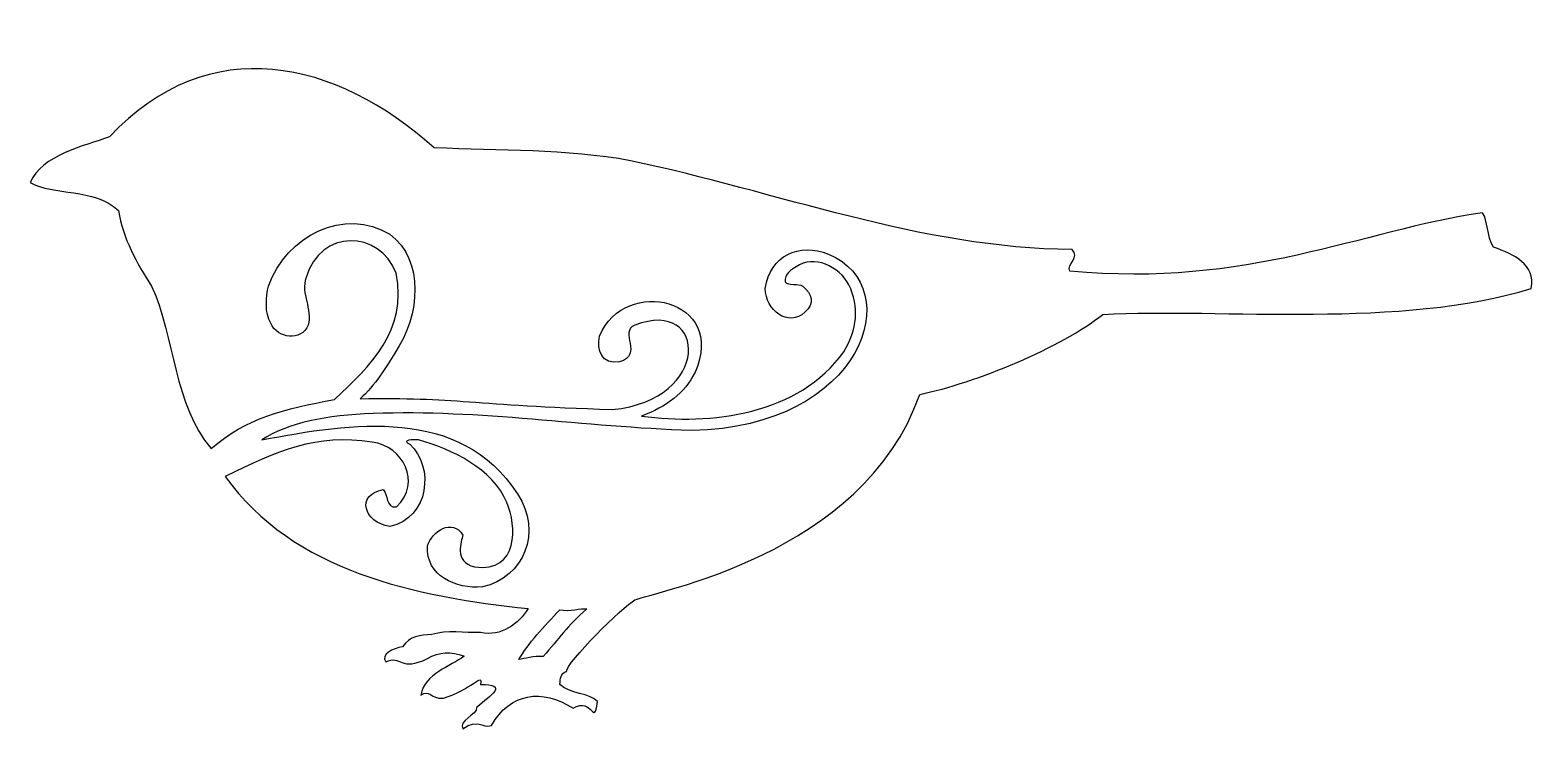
# Model space of a CAD drawing. Header units: centimetres. Extents: x -6.5 to 6.5, y -2.9 to 3.2.
import ezdxf

# ---------------------------------------------------------------- set-up
doc = ezdxf.new("R2010")
doc.units = ezdxf.units.CM
doc.header["$MEASUREMENT"] = 0
doc.layers.add('Layer 1', color=7, linetype='Continuous')

msp = doc.modelspace()

# ---------------------------------------------------------------- linework, layer by layer
at = {"layer": 'Layer 1', "color": 216}
for points, knots in [([(2.52397, 1.29382), (2.60087, 1.22616), (2.47444, 1.16418), (2.50482, 1.10607), (2.50482, 1.10607), (4.05423, 0.95938), (5.02059, 1.45462), (6.08613, 1.613), (6.08613, 1.613), (6.13508, 1.54248), (6.11813, 1.41507), (6.18189, 1.3126), (6.18189, 1.3126), (6.3555, 1.25181), (6.54862, 1.16727), (6.50746, 0.95587), (6.50746, 0.95587), (5.3912, 0.60615), (3.82152, 0.78505), (2.79209, 0.73057), (2.79209, 0.73057), (2.43392, 0.44355), (1.69218, 0.13655), (1.20252, 0.03589), (1.20252, 0.03589), (0.71295, -1.37034), (-1.12189, -1.67614), (-1.26801, -1.74775), (-1.26801, -1.74775), (-1.37388, -1.80362), (-1.86461, -2.29381), (-1.8617, -2.36733), (-1.8617, -2.36733), (-1.91577, -2.3845), (-1.91553, -2.42959), (-1.91915, -2.47998), (-1.91915, -2.47998), (-1.84344, -2.56287), (-1.64915, -2.55676), (-1.59358, -2.63018), (-1.59358, -2.63018), (-1.62392, -2.86334), (-1.63371, -2.58087), (-1.80425, -2.68651), (-1.80425, -2.68651), (-2.07617, -2.51352), (-2.34902, -2.55179), (-2.51285, -2.83671), (-2.51285, -2.83671), (-2.606, -2.86455), (-2.62273, -2.76821), (-2.76, -2.86641), (-2.76, -2.86641), (-2.80721, -2.79486), (-2.63425, -2.74487), (-2.64195, -2.67985), (-2.64195, -2.67985), (-2.51355, -2.56792), (-2.36283, -2.48208), (-2.60861, -2.47998), (-2.60861, -2.47998), (-2.57814, -2.36834), (-2.6944, -2.53142), (-2.92982, -2.59929), (-2.92982, -2.59929), (-3.04761, -2.61005), (-3.04879, -2.51672), (-3.12569, -2.57386), (-3.12569, -2.57386), (-3.09012, -2.38323), (-2.86802, -2.32699), (-2.75067, -2.23472), (-2.75067, -2.23472), (-2.86665, -2.19224), (-2.96375, -2.19741), (-3.06824, -2.25469), (-3.06824, -2.25469), (-3.29933, -2.37799), (-3.29957, -2.21709), (-3.43029, -2.28558), (-3.43029, -2.28558), (-3.4723, -2.21934), (-3.36938, -2.16805), (-3.28569, -2.15356), (-3.28569, -2.15356), (-3.21816, -2.06187), (-3.13363, -2.04972), (-3.02993, -2.04816), (-3.02993, -2.04816), (-2.89688, -2.00294), (-2.74799, -2.03939), (-2.6086, -2.02938), (-2.6086, -2.02938), (-2.42664, -2.07159), (-2.27537, -1.95134), (-2.19527, -1.82285), (-2.19527, -1.82285), (-3.17514, -1.71822), (-4.23204, -1.50262), (-4.82349, -0.67554), (-4.82349, -0.67554), (-4.37607, -0.45662), (-4.03304, -0.30281), (-3.54702, -0.37717), (-3.54702, -0.37717), (-3.27696, -0.41848), (-3.11678, -0.72365), (-3.33635, -0.94042), (-3.33635, -0.94042), (-3.43545, -0.94998), (-3.40588, -0.83338), (-3.45126, -0.79022), (-3.45126, -0.79022), (-3.69243, -0.83143), (-3.62144, -1.0775), (-3.39381, -1.1094), (-3.39381, -1.1094), (-3.05042, -1.03679), (-3.00897, -0.59129), (-3.22145, -0.39594), (-3.22145, -0.39594), (-3.30377, -0.35702), (-3.18848, -0.35497), (-3.14484, -0.35839), (-3.14484, -0.35839), (-2.85804, -0.43897), (-2.50038, -0.60921), (-2.37878, -0.90287), (-2.37878, -0.90287), (-2.29526, -1.10458), (-2.27091, -1.50819), (-2.65898, -1.46122), (-2.65898, -1.46122), (-2.84647, -1.41219), (-2.77113, -1.24016), (-2.76181, -1.1845), (-2.76181, -1.1845), (-2.85125, -1.03544), (-3.02871, -1.15227), (-3.06823, -1.27838), (-3.06823, -1.27838), (-3.08193, -1.54097), (-2.82017, -1.65379), (-2.58945, -1.63511), (-2.58945, -1.63511), (-2.23191, -1.5488), (-2.0687, -1.16106), (-2.28677, -0.82614), (-2.28677, -0.82614), (-2.7843, -0.06201), (-3.72869, -0.21135), (-4.50459, -0.3584), (-4.50459, -0.3584), (-4.27707, -0.21032), (-3.94516, -0.14453), (-3.53995, -0.12983), (-3.53995, -0.12983), (-2.60457, -0.0959), (-1.71963, -0.24571), (-0.77565, -0.27843), (-0.77565, -0.27843), (0.71461, -0.25031), (1.10459, 0.97016), (0.41113, 1.25259), (0.41113, 1.25259), (0.15868, 1.3554), (-0.09411, 1.24211), (-0.13808, 0.95587), (-0.13808, 0.95587), (-0.13328, 0.76466), (0.06125, 0.61601), (0.20665, 0.74934), (0.20665, 0.74934), (0.29259, 0.82115), (0.27182, 0.91392), (0.1875, 0.97464), (0.1875, 0.97464), (0.15165, 1.00205), (0.06059, 0.97539), (0.03429, 1.01219), (0.03429, 1.01219), (0.02786, 1.08389), (0.09261, 1.11818), (0.13005, 1.14362), (0.13005, 1.14362), (0.2838, 1.25222), (0.50529, 1.14703), (0.58847, 0.98676), (0.58847, 0.98676), (0.67682, 0.79471), (0.66407, 0.60119), (0.54399, 0.40652), (0.54399, 0.40652), (0.15799, -0.13992), (-0.6143, -0.23502), (-1.21054, -0.15187), (-1.21054, -0.15187), (-0.99463, -0.07225), (-0.8372, 0.04412), (-0.74651, 0.22925), (-0.74651, 0.22925), (-0.46518, 0.86441), (-1.3552, 1.06989), (-1.57442, 0.54281), (-1.57442, 0.54281), (-1.60445, 0.41632), (-1.55351, 0.29602), (-1.40206, 0.31751), (-1.40206, 0.31751), (-1.18942, 0.38211), (-1.41316, 0.58035), (-1.268, 0.63669), (-1.268, 0.63669), (-0.63335, 0.88162), (-0.59896, -0.01597), (-1.46424, -0.09491), (-1.46424, -0.09491), (-2.67841, -0.05781), (-2.82671, 0.01522), (-3.65193, -0.00222), (-3.65193, -0.00222), (-3.52717, 0.10956), (-3.41956, 0.28215), (-3.35217, 0.39262), (-3.35217, 0.39262), (-3.12668, 0.72754), (-3.09553, 1.19913), (-3.39381, 1.42525), (-3.39381, 1.42525), (-3.78604, 1.66612), (-4.29347, 1.41365), (-4.44714, 0.97465), (-4.44714, 0.97465), (-4.46997, 0.89001), (-4.48057, 0.73793), (-4.42799, 0.65547), (-4.42799, 0.65547), (-4.37015, 0.51728), (-4.1628, 0.4963), (-4.10242, 0.63669), (-4.10242, 0.63669), (-4.06461, 0.778), (-4.16991, 0.90822), (-4.12157, 1.04974), (-4.12157, 1.04974), (-3.99668, 1.47282), (-3.48298, 1.46492), (-3.3397, 1.08729), (-3.3397, 1.08729), (-3.24047, 0.58872), (-3.56251, 0.28431), (-3.87456, -0.00916), (-3.87456, -0.00916), (-4.31406, -0.08769), (-4.64035, -0.16898), (-4.94509, -0.4335), (-4.94509, -0.4335), (-5.26948, -0.06167), (-5.25712, 0.53212), (-5.46216, 0.97465), (-5.46216, 0.97465), (-5.59007, 1.17089), (-5.71, 1.39102), (-5.74943, 1.63178), (-5.74943, 1.63178), (-5.96427, 1.83312), (-6.31296, 1.75692), (-6.51549, 1.87585), (-6.51549, 1.87585), (-6.41109, 2.11125), (-6.05209, 2.19211), (-5.82604, 2.27013), (-5.82604, 2.27013), (-4.96328, 3.19711), (-3.85636, 2.93649), (-3.01078, 2.17626), (-3.01078, 2.17626), (-2.43957, 2.15054), (-1.86821, 2.1674), (-1.30631, 2.06361), (-1.30631, 2.06361), (-0.04338, 1.7997), (1.21696, 1.29916), (2.52397, 1.29383), (2.52397, 1.29383), (2.52397, 1.29383), (2.52397, 1.29382), (2.52397, 1.29382)], [0, 0, 0, 0, 0.01369863, 0.01369863, 0.01369863, 0.01369863, 0.02739726, 0.02739726, 0.02739726, 0.02739726, 0.04109589, 0.04109589, 0.04109589, 0.04109589, 0.05479452, 0.05479452, 0.05479452, 0.05479452, 0.06849315, 0.06849315, 0.06849315, 0.06849315, 0.08219178, 0.08219178, 0.08219178, 0.08219178, 0.09589041, 0.09589041, 0.09589041, 0.09589041, 0.10958904, 0.10958904, 0.10958904, 0.10958904, 0.12328767, 0.12328767, 0.12328767, 0.12328767, 0.1369863, 0.1369863, 0.1369863, 0.1369863, 0.15068493, 0.15068493, 0.15068493, 0.15068493, 0.16438356, 0.16438356, 0.16438356, 0.16438356, 0.17808219, 0.17808219, 0.17808219, 0.17808219, 0.19178082, 0.19178082, 0.19178082, 0.19178082, 0.20547945, 0.20547945, 0.20547945, 0.20547945, 0.21917808, 0.21917808, 0.21917808, 0.21917808, 0.23287671, 0.23287671, 0.23287671, 0.23287671, 0.24657534, 0.24657534, 0.24657534, 0.24657534, 0.26027397, 0.26027397, 0.26027397, 0.26027397, 0.2739726, 0.2739726, 0.2739726, 0.2739726, 0.28767123, 0.28767123, 0.28767123, 0.28767123, 0.30136986, 0.30136986, 0.30136986, 0.30136986, 0.31506849, 0.31506849, 0.31506849, 0.31506849, 0.32876712, 0.32876712, 0.32876712, 0.32876712, 0.34246575, 0.34246575, 0.34246575, 0.34246575, 0.35616438, 0.35616438, 0.35616438, 0.35616438, 0.36986301, 0.36986301, 0.36986301, 0.36986301, 0.38356164, 0.38356164, 0.38356164, 0.38356164, 0.39726027, 0.39726027, 0.39726027, 0.39726027, 0.4109589, 0.4109589, 0.4109589, 0.4109589, 0.42465753, 0.42465753, 0.42465753, 0.42465753, 0.43835616, 0.43835616, 0.43835616, 0.43835616, 0.45205479, 0.45205479, 0.45205479, 0.45205479, 0.46575342, 0.46575342, 0.46575342, 0.46575342, 0.47945205, 0.47945205, 0.47945205, 0.47945205, 0.49315068, 0.49315068, 0.49315068, 0.49315068, 0.50684932, 0.50684932, 0.50684932, 0.50684932, 0.52054795, 0.52054795, 0.52054795, 0.52054795, 0.53424658, 0.53424658, 0.53424658, 0.53424658, 0.54794521, 0.54794521, 0.54794521, 0.54794521, 0.56164384, 0.56164384, 0.56164384, 0.56164384, 0.57534247, 0.57534247, 0.57534247, 0.57534247, 0.5890411, 0.5890411, 0.5890411, 0.5890411, 0.60273973, 0.60273973, 0.60273973, 0.60273973, 0.61643836, 0.61643836, 0.61643836, 0.61643836, 0.63013699, 0.63013699, 0.63013699, 0.63013699, 0.64383562, 0.64383562, 0.64383562, 0.64383562, 0.65753425, 0.65753425, 0.65753425, 0.65753425, 0.67123288, 0.67123288, 0.67123288, 0.67123288, 0.68493151, 0.68493151, 0.68493151, 0.68493151, 0.69863014, 0.69863014, 0.69863014, 0.69863014, 0.71232877, 0.71232877, 0.71232877, 0.71232877, 0.7260274, 0.7260274, 0.7260274, 0.7260274, 0.73972603, 0.73972603, 0.73972603, 0.73972603, 0.75342466, 0.75342466, 0.75342466, 0.75342466, 0.76712329, 0.76712329, 0.76712329, 0.76712329, 0.78082192, 0.78082192, 0.78082192, 0.78082192, 0.79452055, 0.79452055, 0.79452055, 0.79452055, 0.80821918, 0.80821918, 0.80821918, 0.80821918, 0.82191781, 0.82191781, 0.82191781, 0.82191781, 0.83561644, 0.83561644, 0.83561644, 0.83561644, 0.84931507, 0.84931507, 0.84931507, 0.84931507, 0.8630137, 0.8630137, 0.8630137, 0.8630137, 0.87671233, 0.87671233, 0.87671233, 0.87671233, 0.89041096, 0.89041096, 0.89041096, 0.89041096, 0.90410959, 0.90410959, 0.90410959, 0.90410959, 0.91780822, 0.91780822, 0.91780822, 0.91780822, 0.93150685, 0.93150685, 0.93150685, 0.93150685, 0.94520548, 0.94520548, 0.94520548, 0.94520548, 0.95890411, 0.95890411, 0.95890411, 0.95890411, 0.97260274, 0.97260274, 0.97260274, 0.97260274, 1, 1, 1, 1]), ([(-1.92054, -1.83261), (-2.05064, -1.97283), (-2.20124, -2.13031), (-2.27442, -2.26561), (-2.27442, -2.26561), (-2.2242, -2.25672), (-2.14653, -2.23418), (-2.06467, -2.23739), (-2.06467, -2.23739), (-1.92349, -2.08213), (-1.85719, -1.9741), (-1.68507, -1.82596), (-1.68507, -1.82596), (-1.73961, -1.81457), (-1.83173, -1.85108), (-1.92054, -1.83262), (-1.92054, -1.83262), (-1.92054, -1.83262), (-1.92054, -1.83261), (-1.92054, -1.83261)], [0, 0, 0, 0, 0.16666667, 0.16666667, 0.16666667, 0.16666667, 0.33333333, 0.33333333, 0.33333333, 0.33333333, 0.5, 0.5, 0.5, 0.5, 0.66666667, 0.66666667, 0.66666667, 0.66666667, 1, 1, 1, 1])]:
    msp.add_open_spline(points, degree=3, knots=knots, dxfattribs=at)

doc.saveas('drawing.dxf')
